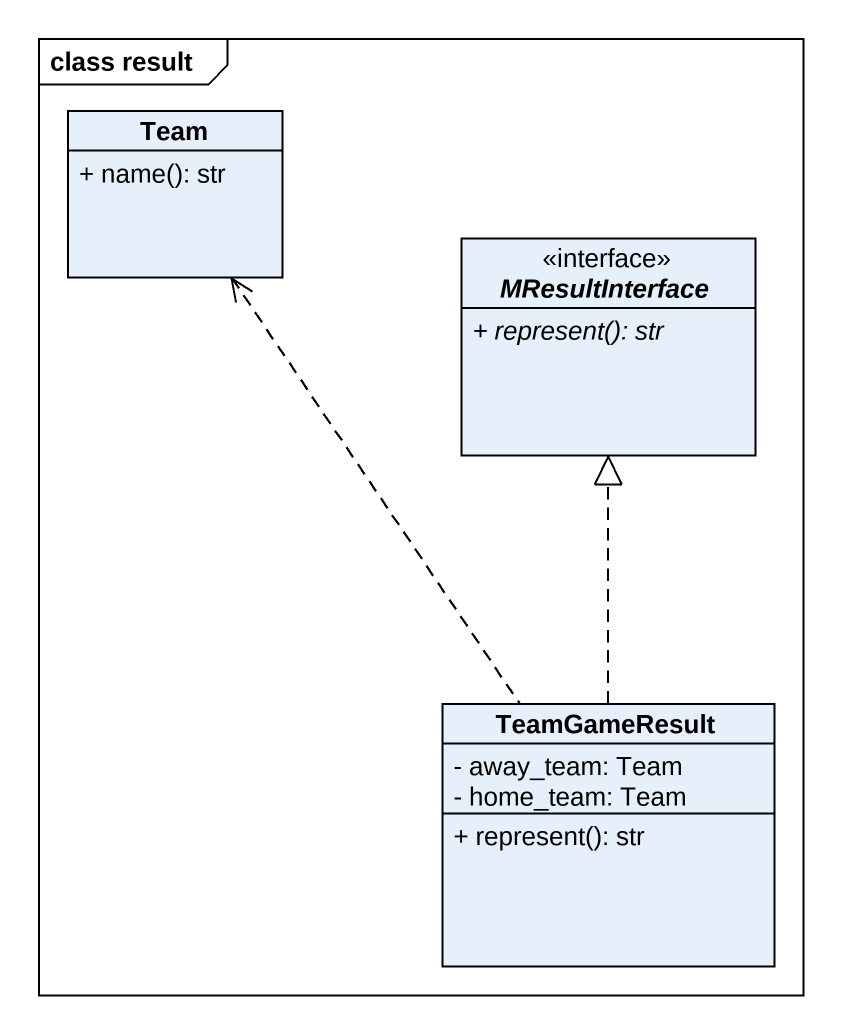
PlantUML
@startuml
mainframe class result
hide circle
hide empty members
skinparam classAttributeIconSize 0
class Team {
  + name(): str
}
interface MResultInterface {
  {abstract} + represent(): str
}
class TeamGameResult {
  - away_team: Team
  - home_team: Team
  + represent(): str
}
Team <.. TeamGameResult
TeamGameResult .up.|> MResultInterface
@enduml
